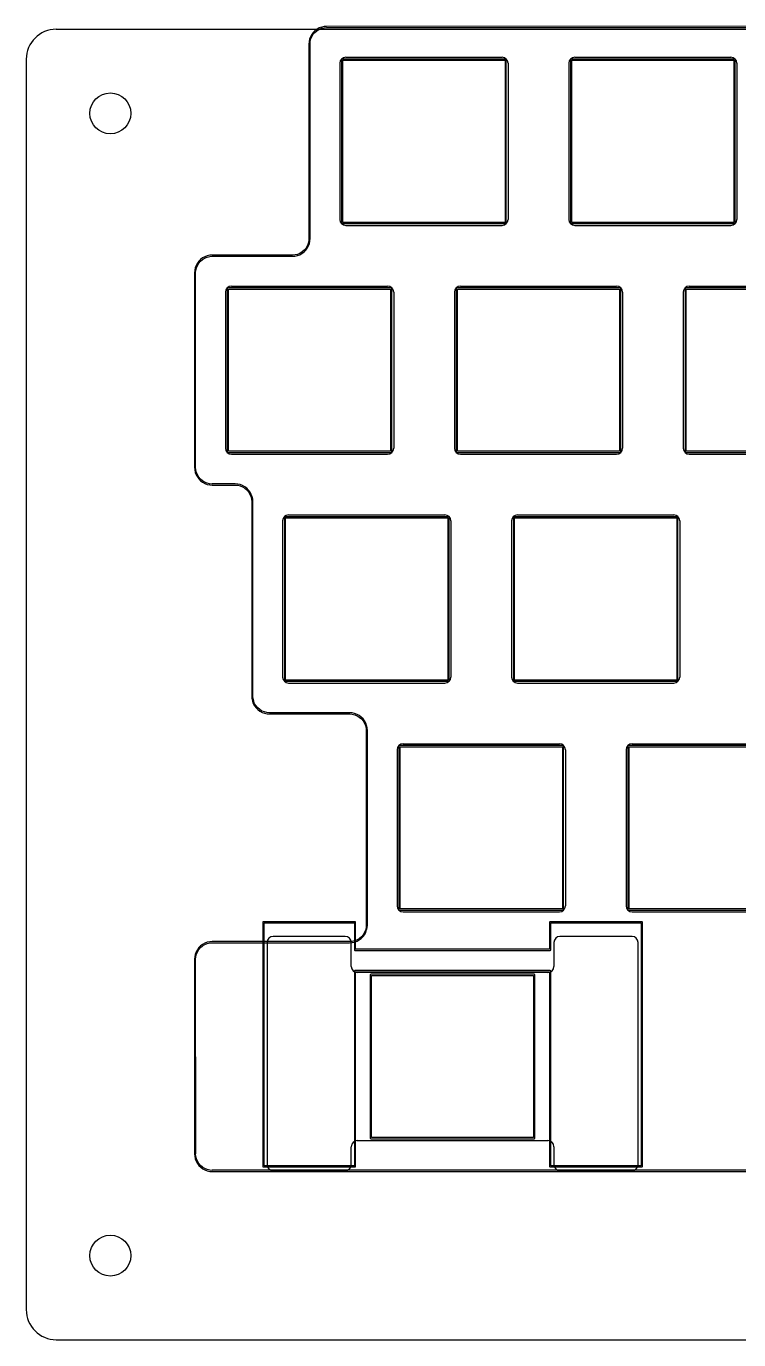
# Model space of a CAD drawing. Header units: millimetres. Extents: x 38 to 487, y 14 to 137.
# Drawn here: x 265 to 324.3, y 13.9 to 123.3 of the extents above; entities that cross this region are included whole.
import ezdxf

# ---------------------------------------------------------------- set-up
doc = ezdxf.new("R2010")
doc.units = ezdxf.units.MM
doc.layers.add('BLACK', color=20, linetype='Continuous')

msp = doc.modelspace()

# ---------------------------------------------------------------- linework, layer by layer
for p, q in [((267.54, 123.04), (345.02, 123.04)), ((265.04, 120.54), (265.04, 16.44)), ((291.64, 120.71), (304.64, 120.71)), ((310.69, 120.71), (323.69, 120.71)), ((291.14, 120.21), (291.14, 107.21)), ((305.14, 120.21), (305.14, 107.21)), ((310.19, 120.21), (310.19, 107.21)), ((324.19, 120.21), (324.19, 107.21)), ((291.64, 106.71), (304.64, 106.71)), ((310.69, 106.71), (323.69, 106.71)), ((281.62, 101.16), (281.62, 88.16)), ((282.12, 101.66), (295.12, 101.66)), ((295.62, 101.16), (295.62, 88.16)), ((300.67, 101.16), (300.67, 88.16)), ((301.17, 101.66), (314.17, 101.66)), ((314.67, 101.16), (314.67, 88.16)), ((319.72, 101.16), (319.72, 88.16)), ((320.22, 101.66), (333.22, 101.66)), ((282.12, 87.66), (295.12, 87.66)), ((301.17, 87.66), (314.17, 87.66)), ((320.22, 87.66), (333.22, 87.66)), ((286.38, 82.11), (286.38, 69.11)), ((286.88, 82.61), (299.88, 82.61)), ((300.38, 82.11), (300.38, 69.11)), ((305.43, 82.11), (305.43, 69.11)), ((305.93, 82.61), (318.93, 82.61)), ((319.43, 82.11), (319.43, 69.11)), ((286.88, 68.61), (299.88, 68.61)), ((305.93, 68.61), (318.93, 68.61)), ((296.41, 63.56), (309.41, 63.56)), ((315.46, 63.56), (328.46, 63.56)), ((295.91, 63.06), (295.91, 50.06)), ((309.91, 63.06), (309.91, 50.06)), ((314.96, 63.06), (314.96, 50.06)), ((296.41, 49.56), (309.41, 49.56)), ((315.46, 49.56), (328.46, 49.56)), ((291.59, 47.51), (285.59, 47.51)), ((315.46, 47.51), (309.46, 47.51)), ((285.09, 47.01), (285.09, 28.51)), ((292.09, 45.01), (292.09, 47.01)), ((308.96, 47.01), (308.96, 45.01)), ((315.96, 28.51), (315.96, 47.01)), ((308.46, 44.51), (292.59, 44.51)), ((292.09, 28.51), (292.09, 30.01)), ((292.59, 30.51), (308.46, 30.51)), ((308.96, 30.01), (308.96, 28.51)), ((285.59, 28.01), (291.59, 28.01)), ((309.46, 28.01), (315.46, 28.01)), ((267.54, 13.94), (484.16, 13.94))]:
    msp.add_line(p, q)
for centre in [(272.04, 116.04), (272.04, 20.94)]:
    msp.add_circle(centre, 1.7)
for centre, radius, start, end in [((267.54, 120.54), 2.5, 90, 180), ((291.64, 120.21), 0.5, 90, 180), ((304.64, 120.21), 0.5, 0, 90), ((310.69, 120.21), 0.5, 90, 180), ((323.69, 120.21), 0.5, 0, 90), ((291.64, 107.21), 0.5, 180, 270), ((304.64, 107.21), 0.5, 270, 0), ((310.69, 107.21), 0.5, 180, 270), ((323.69, 107.21), 0.5, 270, 0), ((282.12, 101.16), 0.5, 90, 180), ((295.12, 101.16), 0.5, 0, 90), ((301.17, 101.16), 0.5, 90, 180), ((314.17, 101.16), 0.5, 0, 90), ((320.22, 101.16), 0.5, 90, 180), ((282.12, 88.16), 0.5, 180, 270), ((295.12, 88.16), 0.5, 270, 0), ((301.17, 88.16), 0.5, 180, 270), ((314.17, 88.16), 0.5, 270, 0), ((320.22, 88.16), 0.5, 180, 270), ((286.88, 82.11), 0.5, 90, 180), ((299.88, 82.11), 0.5, 0, 90), ((305.93, 82.11), 0.5, 90, 180), ((318.93, 82.11), 0.5, 0, 90), ((286.88, 69.11), 0.5, 180, 270), ((299.88, 69.11), 0.5, 270, 0), ((305.93, 69.11), 0.5, 180, 270), ((318.93, 69.11), 0.5, 270, 0), ((296.41, 63.06), 0.5, 90, 180), ((309.41, 63.06), 0.5, 0, 90), ((315.46, 63.06), 0.5, 90, 180), ((296.41, 50.06), 0.5, 180, 270), ((309.41, 50.06), 0.5, 270, 0), ((315.46, 50.06), 0.5, 180, 270), ((285.59, 47.01), 0.5, 90, 180), ((291.59, 47.01), 0.5, 0, 90), ((309.46, 47.01), 0.5, 90, 180), ((315.46, 47.01), 0.5, 0, 90), ((292.59, 45.01), 0.5, 180, 270), ((308.46, 45.01), 0.5, 270, 0), ((292.59, 30.01), 0.5, 90, 180), ((308.46, 30.01), 0.5, 0, 90), ((285.59, 28.51), 0.5, 180, 270), ((291.59, 28.51), 0.5, 270, 0), ((309.46, 28.51), 0.5, 180, 270), ((315.46, 28.51), 0.5, 270, 0), ((267.54, 16.44), 2.5, 180, 270)]:
    msp.add_arc(centre, radius, start, end)
at = {"layer": 'BLACK', "linetype": 'Continuous'}
for p, q in [((288.8, 122.6), (288.7, 122.42)), ((288.8, 122.6), (288.7, 122.42)), ((288.93, 122.77), (288.8, 122.6)), ((288.93, 122.77), (288.8, 122.6)), ((288.81, 122.43), (288.92, 122.62)), ((288.81, 122.43), (288.92, 122.62)), ((288.92, 122.62), (289.06, 122.78)), ((288.92, 122.62), (289.06, 122.78)), ((289.07, 122.92), (288.93, 122.77)), ((289.07, 122.92), (288.93, 122.77)), ((289.06, 122.78), (289.23, 122.92)), ((289.06, 122.78), (289.23, 122.92)), ((289.24, 123.05), (289.07, 122.92)), ((289.24, 123.05), (289.07, 122.92)), ((289.23, 122.92), (289.41, 123.04)), ((289.23, 122.92), (289.41, 123.04)), ((289.43, 123.15), (289.24, 123.05)), ((289.43, 123.15), (289.24, 123.05)), ((289.41, 123.04), (289.62, 123.12)), ((289.41, 123.04), (289.62, 123.12)), ((289.63, 123.22), (289.43, 123.15)), ((289.63, 123.22), (289.43, 123.15)), ((289.62, 123.12), (289.83, 123.17)), ((289.62, 123.12), (289.83, 123.17)), ((289.83, 123.27), (289.63, 123.22)), ((289.83, 123.27), (289.63, 123.22)), ((290.04, 123.28), (289.83, 123.27)), ((290.04, 123.28), (289.83, 123.27)), ((289.83, 123.17), (290.03, 123.19)), ((289.83, 123.17), (290.03, 123.19)), ((290.03, 123.19), (290.04, 123.18)), ((290.03, 123.19), (290.04, 123.18)), ((330.02, 123.29), (290.04, 123.28)), ((330.02, 123.29), (290.04, 123.28)), ((290.04, 123.18), (330.02, 123.19)), ((290.04, 123.18), (330.02, 123.19)), ((290.04, 123.18), (290.04, 123.18)), ((290.04, 123.18), (290.04, 123.18)), ((288.58, 122.01), (288.56, 121.8)), ((288.58, 122.01), (288.56, 121.8)), ((288.56, 121.8), (288.56, 121.8)), ((288.56, 121.8), (288.56, 121.8)), ((288.56, 121.8), (288.56, 121.8)), ((288.56, 121.8), (288.57, 105.62)), ((288.56, 121.8), (288.56, 121.8)), ((288.56, 121.8), (288.56, 121.8)), ((288.56, 121.8), (288.56, 121.8)), ((288.56, 121.8), (288.57, 105.62)), ((288.62, 122.22), (288.58, 122.01)), ((288.62, 122.22), (288.58, 122.01)), ((288.7, 122.42), (288.62, 122.22)), ((288.7, 122.42), (288.62, 122.22)), ((288.66, 121.81), (288.68, 122.02)), ((288.66, 121.81), (288.68, 122.02)), ((288.66, 121.8), (288.66, 121.81)), ((288.66, 121.8), (288.66, 121.81)), ((288.67, 105.62), (288.66, 121.8)), ((288.67, 105.62), (288.66, 121.8)), ((288.68, 122.02), (288.73, 122.23)), ((288.68, 122.02), (288.73, 122.23)), ((288.73, 122.23), (288.81, 122.43)), ((288.73, 122.23), (288.81, 122.43)), ((291.31, 120.55), (291.29, 120.51)), ((291.29, 120.51), (291.29, 106.91)), ((291.34, 120.56), (291.31, 120.55)), ((304.94, 120.56), (291.34, 120.56)), ((291.39, 106.96), (291.39, 120.46)), ((291.39, 120.46), (304.89, 120.46)), ((304.89, 120.46), (304.89, 106.96)), ((304.98, 120.55), (304.94, 120.56)), ((304.99, 120.51), (304.98, 120.55)), ((304.99, 106.91), (304.99, 120.51)), ((310.36, 120.55), (310.34, 120.51)), ((310.34, 120.51), (310.34, 106.91)), ((310.39, 120.56), (310.36, 120.55)), ((323.99, 120.56), (310.39, 120.56)), ((310.44, 106.96), (310.44, 120.46)), ((310.44, 120.46), (323.94, 120.46)), ((323.94, 120.46), (323.94, 106.96)), ((324.03, 120.55), (323.99, 120.56)), ((324.04, 120.51), (324.03, 120.55)), ((324.04, 106.91), (324.04, 120.51)), ((291.29, 106.91), (291.31, 106.88)), ((291.31, 106.88), (291.34, 106.86)), ((291.34, 106.86), (304.94, 106.86)), ((304.89, 106.96), (291.39, 106.96)), ((304.94, 106.86), (304.98, 106.88)), ((304.98, 106.88), (304.99, 106.91)), ((310.34, 106.91), (310.36, 106.88)), ((310.36, 106.88), (310.39, 106.86)), ((310.39, 106.86), (323.99, 106.86)), ((323.94, 106.96), (310.44, 106.96)), ((323.99, 106.86), (324.03, 106.88)), ((324.03, 106.88), (324.04, 106.91)), ((288.42, 104.99), (288.31, 104.8)), ((288.42, 104.99), (288.31, 104.8)), ((288.5, 105.19), (288.42, 104.99)), ((288.5, 105.19), (288.42, 104.99)), ((288.43, 104.82), (288.53, 105)), ((288.43, 104.82), (288.53, 105)), ((288.56, 105.4), (288.5, 105.19)), ((288.56, 105.4), (288.5, 105.19)), ((288.53, 105), (288.61, 105.2)), ((288.53, 105), (288.61, 105.2)), ((288.57, 105.61), (288.56, 105.4)), ((288.57, 105.61), (288.56, 105.4)), ((288.57, 105.62), (288.57, 105.61)), ((288.57, 105.62), (288.57, 105.61)), ((288.61, 105.2), (288.65, 105.41)), ((288.61, 105.2), (288.65, 105.41)), ((288.65, 105.41), (288.67, 105.62)), ((288.65, 105.41), (288.67, 105.62)), ((288.67, 105.62), (288.67, 105.62)), ((288.67, 105.62), (288.67, 105.62)), ((288.67, 105.62), (288.67, 105.62)), ((288.67, 105.62), (288.67, 105.62)), ((288.67, 105.62), (288.67, 105.62)), ((288.67, 105.62), (288.67, 105.62)), ((279.72, 104), (279.55, 103.87)), ((279.72, 104), (279.55, 103.87)), ((279.71, 103.88), (279.89, 103.99)), ((279.71, 103.88), (279.89, 103.99)), ((279.91, 104.1), (279.72, 104)), ((279.91, 104.1), (279.72, 104)), ((279.89, 103.99), (280.1, 104.07)), ((279.89, 103.99), (280.1, 104.07)), ((280.11, 104.18), (279.91, 104.1)), ((280.11, 104.18), (279.91, 104.1)), ((280.1, 104.07), (280.31, 104.12)), ((280.1, 104.07), (280.31, 104.12)), ((280.31, 104.22), (280.11, 104.18)), ((280.31, 104.22), (280.11, 104.18)), ((280.52, 104.24), (280.31, 104.22)), ((280.52, 104.24), (280.31, 104.22)), ((280.31, 104.12), (280.51, 104.14)), ((280.31, 104.12), (280.51, 104.14)), ((280.51, 104.14), (280.52, 104.14)), ((280.51, 104.14), (280.52, 104.14)), ((287.19, 104.24), (280.52, 104.24)), ((280.52, 104.24), (280.52, 104.24)), ((287.19, 104.24), (280.52, 104.24)), ((280.52, 104.24), (280.52, 104.24)), ((280.52, 104.14), (280.52, 104.14)), ((280.52, 104.14), (280.52, 104.14)), ((280.52, 104.14), (287.19, 104.14)), ((280.52, 104.14), (280.52, 104.14)), ((280.52, 104.14), (280.52, 104.14)), ((280.52, 104.14), (287.19, 104.14)), ((287.2, 104.23), (287.19, 104.24)), ((287.19, 104.24), (287.19, 104.24)), ((287.19, 104.24), (287.19, 104.24)), ((287.2, 104.23), (287.19, 104.24)), ((287.19, 104.24), (287.19, 104.24)), ((287.19, 104.24), (287.19, 104.24)), ((287.19, 104.14), (287.4, 104.15)), ((287.19, 104.14), (287.4, 104.15)), ((287.19, 104.14), (287.19, 104.14)), ((287.19, 104.14), (287.19, 104.14)), ((287.41, 104.25), (287.2, 104.23)), ((287.41, 104.25), (287.2, 104.23)), ((287.4, 104.15), (287.61, 104.2)), ((287.4, 104.15), (287.61, 104.2)), ((287.62, 104.3), (287.41, 104.25)), ((287.62, 104.3), (287.41, 104.25)), ((287.61, 104.2), (287.8, 104.27)), ((287.61, 104.2), (287.8, 104.27)), ((287.82, 104.38), (287.62, 104.3)), ((287.82, 104.38), (287.62, 104.3)), ((287.8, 104.27), (287.99, 104.37)), ((287.8, 104.27), (287.99, 104.37)), ((288, 104.5), (287.82, 104.38)), ((288, 104.5), (287.82, 104.38)), ((287.99, 104.37), (288.16, 104.5)), ((287.99, 104.37), (288.16, 104.5)), ((288.17, 104.64), (288, 104.5)), ((288.17, 104.64), (288, 104.5)), ((288.16, 104.5), (288.31, 104.65)), ((288.16, 104.5), (288.31, 104.65)), ((288.31, 104.8), (288.17, 104.64)), ((288.31, 104.8), (288.17, 104.64)), ((288.31, 104.65), (288.43, 104.82)), ((288.31, 104.65), (288.43, 104.82)), ((279.06, 102.97), (279.04, 102.76)), ((279.06, 102.97), (279.04, 102.76)), ((279.1, 103.17), (279.06, 102.97)), ((279.1, 103.17), (279.06, 102.97)), ((279.18, 103.37), (279.1, 103.17)), ((279.18, 103.37), (279.1, 103.17)), ((279.14, 102.77), (279.16, 102.97)), ((279.14, 102.77), (279.16, 102.97)), ((279.16, 102.97), (279.21, 103.18)), ((279.16, 102.97), (279.21, 103.18)), ((279.28, 103.56), (279.18, 103.37)), ((279.28, 103.56), (279.18, 103.37)), ((279.21, 103.18), (279.29, 103.38)), ((279.21, 103.18), (279.29, 103.38)), ((279.41, 103.73), (279.28, 103.56)), ((279.41, 103.73), (279.28, 103.56)), ((279.29, 103.38), (279.4, 103.57)), ((279.29, 103.38), (279.4, 103.57)), ((279.4, 103.57), (279.54, 103.74)), ((279.4, 103.57), (279.54, 103.74)), ((279.55, 103.87), (279.41, 103.73)), ((279.55, 103.87), (279.41, 103.73)), ((279.54, 103.74), (279.71, 103.88)), ((279.54, 103.74), (279.71, 103.88)), ((279.04, 102.76), (279.04, 102.76)), ((279.04, 102.76), (279.04, 86.57)), ((279.04, 102.76), (279.04, 102.76)), ((279.04, 102.76), (279.04, 86.57)), ((279.14, 102.76), (279.14, 102.77)), ((279.14, 102.76), (279.14, 102.77)), ((279.14, 86.57), (279.14, 102.76)), ((279.14, 102.76), (279.14, 102.76)), ((279.14, 102.76), (279.14, 102.76)), ((279.14, 86.57), (279.14, 102.76)), ((279.14, 102.76), (279.14, 102.76)), ((279.14, 102.76), (279.14, 102.76)), ((281.78, 101.5), (281.77, 101.46)), ((281.77, 101.46), (281.77, 87.86)), ((281.82, 101.51), (281.78, 101.5)), ((295.42, 101.51), (281.82, 101.51)), ((281.87, 87.91), (281.87, 101.41)), ((281.87, 101.41), (295.37, 101.41)), ((295.37, 101.41), (295.37, 87.91)), ((295.45, 101.5), (295.42, 101.51)), ((295.47, 101.46), (295.45, 101.5)), ((295.47, 87.86), (295.47, 101.46)), ((300.83, 101.5), (300.82, 101.46)), ((300.82, 101.46), (300.82, 87.86)), ((300.87, 101.51), (300.83, 101.5)), ((314.47, 101.51), (300.87, 101.51)), ((300.92, 87.91), (300.92, 101.41)), ((300.92, 101.41), (314.42, 101.41)), ((314.42, 101.41), (314.42, 87.91)), ((314.5, 101.5), (314.47, 101.51)), ((314.52, 101.46), (314.5, 101.5)), ((314.52, 87.86), (314.52, 101.46)), ((319.88, 101.5), (319.87, 101.46)), ((319.87, 101.46), (319.87, 87.86)), ((319.92, 101.51), (319.88, 101.5)), ((333.52, 101.51), (319.92, 101.51)), ((319.97, 87.91), (319.97, 101.41)), ((319.97, 101.41), (333.47, 101.41)), ((281.77, 87.86), (281.78, 87.83)), ((281.78, 87.83), (281.82, 87.81)), ((281.82, 87.81), (295.42, 87.81)), ((295.37, 87.91), (281.87, 87.91)), ((295.42, 87.81), (295.45, 87.83)), ((295.45, 87.83), (295.47, 87.86)), ((300.82, 87.86), (300.83, 87.83)), ((300.83, 87.83), (300.87, 87.81)), ((300.87, 87.81), (314.47, 87.81)), ((314.42, 87.91), (300.92, 87.91)), ((314.47, 87.81), (314.5, 87.83)), ((314.5, 87.83), (314.52, 87.86)), ((319.87, 87.86), (319.88, 87.83)), ((319.88, 87.83), (319.92, 87.81)), ((319.92, 87.81), (333.52, 87.81)), ((333.47, 87.91), (319.97, 87.91)), ((279.04, 86.57), (279.04, 86.57)), ((279.04, 86.57), (279.04, 86.57)), ((279.04, 86.57), (279.06, 86.35)), ((279.04, 86.57), (279.04, 86.57)), ((279.04, 86.57), (279.04, 86.57)), ((279.04, 86.57), (279.06, 86.35)), ((279.14, 86.56), (279.14, 86.57)), ((279.14, 86.56), (279.14, 86.57)), ((279.16, 86.35), (279.14, 86.56)), ((279.16, 86.35), (279.14, 86.56)), ((279.06, 86.35), (279.1, 86.15)), ((279.06, 86.35), (279.1, 86.15)), ((279.1, 86.15), (279.18, 85.95)), ((279.1, 86.15), (279.18, 85.95)), ((279.21, 86.14), (279.16, 86.35)), ((279.21, 86.14), (279.16, 86.35)), ((279.18, 85.95), (279.28, 85.77)), ((279.18, 85.95), (279.28, 85.77)), ((279.29, 85.94), (279.21, 86.14)), ((279.29, 85.94), (279.21, 86.14)), ((279.28, 85.77), (279.4, 85.6)), ((279.28, 85.77), (279.4, 85.6)), ((279.4, 85.75), (279.29, 85.94)), ((279.4, 85.75), (279.29, 85.94)), ((279.54, 85.59), (279.4, 85.75)), ((279.54, 85.59), (279.4, 85.75)), ((279.4, 85.6), (279.55, 85.45)), ((279.4, 85.6), (279.55, 85.45)), ((279.71, 85.45), (279.54, 85.59)), ((279.71, 85.45), (279.54, 85.59)), ((279.55, 85.45), (279.72, 85.32)), ((279.55, 85.45), (279.72, 85.32)), ((279.89, 85.33), (279.71, 85.45)), ((279.89, 85.33), (279.71, 85.45)), ((279.72, 85.32), (279.91, 85.22)), ((279.72, 85.32), (279.91, 85.22)), ((280.09, 85.25), (279.89, 85.33)), ((280.09, 85.25), (279.89, 85.33)), ((279.91, 85.22), (280.1, 85.15)), ((279.91, 85.22), (280.1, 85.15)), ((280.3, 85.2), (280.09, 85.25)), ((280.3, 85.2), (280.09, 85.25)), ((280.1, 85.15), (280.31, 85.1)), ((280.1, 85.15), (280.31, 85.1)), ((280.51, 85.18), (280.3, 85.2)), ((280.51, 85.18), (280.3, 85.2)), ((280.31, 85.1), (280.52, 85.09)), ((280.31, 85.1), (280.52, 85.09)), ((280.52, 85.19), (280.51, 85.18)), ((280.52, 85.19), (280.51, 85.18)), ((282.43, 85.19), (280.52, 85.19)), ((280.52, 85.19), (280.52, 85.19)), ((280.52, 85.19), (280.52, 85.19)), ((282.43, 85.19), (280.52, 85.19)), ((280.52, 85.19), (280.52, 85.19)), ((280.52, 85.19), (280.52, 85.19)), ((280.52, 85.09), (280.52, 85.09)), ((280.52, 85.09), (282.43, 85.09)), ((280.52, 85.09), (280.52, 85.09)), ((280.52, 85.09), (282.43, 85.09)), ((282.64, 85.17), (282.43, 85.19)), ((282.43, 85.19), (282.43, 85.19)), ((282.64, 85.17), (282.43, 85.19)), ((282.43, 85.19), (282.43, 85.19)), ((282.43, 85.09), (282.44, 85.09)), ((282.43, 85.09), (282.44, 85.09)), ((282.44, 85.09), (282.64, 85.07)), ((282.44, 85.09), (282.64, 85.07)), ((282.84, 85.13), (282.64, 85.17)), ((282.84, 85.13), (282.64, 85.17)), ((282.64, 85.07), (282.85, 85.02)), ((282.64, 85.07), (282.85, 85.02)), ((283.04, 85.05), (282.84, 85.13)), ((283.04, 85.05), (282.84, 85.13)), ((282.85, 85.02), (283.05, 84.94)), ((282.85, 85.02), (283.05, 84.94)), ((283.23, 84.95), (283.04, 85.05)), ((283.23, 84.95), (283.04, 85.05)), ((283.05, 84.94), (283.24, 84.83)), ((283.05, 84.94), (283.24, 84.83)), ((283.39, 84.83), (283.23, 84.95)), ((283.39, 84.83), (283.23, 84.95)), ((283.24, 84.83), (283.4, 84.69)), ((283.24, 84.83), (283.4, 84.69)), ((283.54, 84.68), (283.39, 84.83)), ((283.54, 84.68), (283.39, 84.83)), ((283.4, 84.69), (283.55, 84.52)), ((283.4, 84.69), (283.55, 84.52)), ((283.67, 84.51), (283.54, 84.68)), ((283.67, 84.51), (283.54, 84.68)), ((283.55, 84.52), (283.66, 84.34)), ((283.55, 84.52), (283.66, 84.34)), ((283.66, 84.34), (283.74, 84.14)), ((283.66, 84.34), (283.74, 84.14)), ((283.77, 84.32), (283.67, 84.51)), ((283.77, 84.32), (283.67, 84.51)), ((283.85, 84.12), (283.77, 84.32)), ((283.85, 84.12), (283.77, 84.32)), ((283.74, 84.14), (283.79, 83.92)), ((283.74, 84.14), (283.79, 83.92)), ((283.79, 83.92), (283.81, 83.72)), ((283.79, 83.92), (283.81, 83.72)), ((283.81, 83.72), (283.81, 83.71)), ((283.81, 83.72), (283.81, 83.71)), ((283.81, 83.71), (283.81, 83.71)), ((283.81, 83.71), (283.81, 83.71)), ((283.81, 83.71), (283.81, 67.52)), ((283.81, 83.71), (283.81, 83.71)), ((283.81, 83.71), (283.81, 83.71)), ((283.81, 83.71), (283.81, 67.52)), ((283.89, 83.92), (283.85, 84.12)), ((283.89, 83.92), (283.85, 84.12)), ((283.91, 83.71), (283.89, 83.92)), ((283.91, 83.71), (283.89, 83.92)), ((283.91, 67.52), (283.91, 83.71)), ((283.91, 83.71), (283.91, 83.71)), ((283.91, 67.52), (283.91, 83.71)), ((283.91, 83.71), (283.91, 83.71)), ((286.55, 82.45), (286.53, 82.41)), ((286.53, 82.41), (286.53, 68.81)), ((286.58, 82.46), (286.55, 82.45)), ((300.18, 82.46), (286.58, 82.46)), ((286.63, 68.86), (286.63, 82.36)), ((286.63, 82.36), (300.13, 82.36)), ((300.13, 82.36), (300.13, 68.86)), ((300.22, 82.45), (300.18, 82.46)), ((300.23, 82.41), (300.22, 82.45)), ((300.23, 68.81), (300.23, 82.41)), ((305.6, 82.45), (305.58, 82.41)), ((305.58, 82.41), (305.58, 68.81)), ((305.63, 82.46), (305.6, 82.45)), ((319.23, 82.46), (305.63, 82.46)), ((305.68, 68.86), (305.68, 82.36)), ((305.68, 82.36), (319.18, 82.36)), ((319.18, 82.36), (319.18, 68.86)), ((319.27, 82.45), (319.23, 82.46)), ((319.28, 82.41), (319.27, 82.45)), ((319.28, 68.81), (319.28, 82.41)), ((286.53, 68.81), (286.55, 68.78)), ((286.55, 68.78), (286.58, 68.76)), ((286.58, 68.76), (300.18, 68.76)), ((300.13, 68.86), (286.63, 68.86)), ((300.18, 68.76), (300.22, 68.78)), ((300.22, 68.78), (300.23, 68.81)), ((305.58, 68.81), (305.6, 68.78)), ((305.6, 68.78), (305.63, 68.76)), ((305.63, 68.76), (319.23, 68.76)), ((319.18, 68.86), (305.68, 68.86)), ((319.23, 68.76), (319.27, 68.78)), ((319.27, 68.78), (319.28, 68.81)), ((283.81, 67.52), (283.82, 67.31)), ((283.81, 67.52), (283.82, 67.31)), ((283.82, 67.31), (283.87, 67.1)), ((283.82, 67.31), (283.87, 67.1)), ((283.87, 67.1), (283.94, 66.9)), ((283.87, 67.1), (283.94, 66.9)), ((283.9, 67.51), (283.91, 67.52)), ((283.9, 67.51), (283.91, 67.52)), ((283.92, 67.3), (283.9, 67.51)), ((283.92, 67.3), (283.9, 67.51)), ((283.91, 67.52), (283.91, 67.52)), ((283.91, 67.52), (283.91, 67.52)), ((283.97, 67.09), (283.92, 67.3)), ((283.97, 67.09), (283.92, 67.3)), ((283.94, 66.9), (284.04, 66.72)), ((283.94, 66.9), (284.04, 66.72)), ((284.05, 66.89), (283.97, 67.09)), ((284.05, 66.89), (283.97, 67.09)), ((284.04, 66.72), (284.17, 66.55)), ((284.04, 66.72), (284.17, 66.55)), ((284.17, 66.7), (284.05, 66.89)), ((284.17, 66.7), (284.05, 66.89)), ((284.31, 66.54), (284.17, 66.7)), ((284.31, 66.54), (284.17, 66.7)), ((284.17, 66.55), (284.32, 66.4)), ((284.17, 66.55), (284.32, 66.4)), ((284.47, 66.4), (284.31, 66.54)), ((284.47, 66.4), (284.31, 66.54)), ((284.32, 66.4), (284.49, 66.27)), ((284.32, 66.4), (284.49, 66.27)), ((284.66, 66.28), (284.47, 66.4)), ((284.66, 66.28), (284.47, 66.4)), ((284.49, 66.27), (284.67, 66.17)), ((284.49, 66.27), (284.67, 66.17)), ((284.86, 66.2), (284.66, 66.28)), ((284.86, 66.2), (284.66, 66.28)), ((284.67, 66.17), (284.87, 66.1)), ((284.67, 66.17), (284.87, 66.1)), ((285.07, 66.15), (284.86, 66.2)), ((285.07, 66.15), (284.86, 66.2)), ((284.87, 66.1), (285.08, 66.05)), ((284.87, 66.1), (285.08, 66.05)), ((285.28, 66.13), (285.07, 66.15)), ((285.28, 66.13), (285.07, 66.15)), ((285.08, 66.05), (285.29, 66.04)), ((285.08, 66.05), (285.29, 66.04)), ((285.29, 66.14), (285.28, 66.13)), ((285.29, 66.14), (285.28, 66.13)), ((291.95, 66.14), (285.29, 66.14)), ((285.29, 66.14), (285.29, 66.14)), ((285.29, 66.14), (285.29, 66.14)), ((291.95, 66.14), (285.29, 66.14)), ((285.29, 66.14), (285.29, 66.14)), ((285.29, 66.14), (285.29, 66.14)), ((285.29, 66.04), (285.29, 66.04)), ((285.29, 66.04), (291.95, 66.04)), ((285.29, 66.04), (285.29, 66.04)), ((285.29, 66.04), (291.95, 66.04)), ((292.16, 66.12), (291.95, 66.14)), ((291.95, 66.14), (291.95, 66.14)), ((292.16, 66.12), (291.95, 66.14)), ((291.95, 66.14), (291.95, 66.14)), ((291.95, 66.04), (291.95, 66.04)), ((291.95, 66.04), (291.95, 66.04)), ((291.95, 66.04), (291.96, 66.04)), ((291.95, 66.04), (291.95, 66.04)), ((291.95, 66.04), (291.95, 66.04)), ((291.95, 66.04), (291.96, 66.04)), ((291.96, 66.04), (292.17, 66.02)), ((291.96, 66.04), (292.17, 66.02)), ((292.37, 66.08), (292.16, 66.12)), ((292.37, 66.08), (292.16, 66.12)), ((292.17, 66.02), (292.38, 65.97)), ((292.17, 66.02), (292.38, 65.97)), ((292.57, 66), (292.37, 66.08)), ((292.57, 66), (292.37, 66.08)), ((292.38, 65.97), (292.58, 65.89)), ((292.38, 65.97), (292.58, 65.89)), ((292.75, 65.9), (292.57, 66)), ((292.75, 65.9), (292.57, 66)), ((292.58, 65.89), (292.76, 65.78)), ((292.58, 65.89), (292.76, 65.78)), ((292.92, 65.77), (292.75, 65.9)), ((292.92, 65.77), (292.75, 65.9)), ((292.76, 65.78), (292.93, 65.63)), ((292.76, 65.78), (292.93, 65.63)), ((293.07, 65.62), (292.92, 65.77)), ((293.07, 65.62), (292.92, 65.77)), ((292.93, 65.63), (293.07, 65.47)), ((292.93, 65.63), (293.07, 65.47)), ((293.2, 65.46), (293.07, 65.62)), ((293.2, 65.46), (293.07, 65.62)), ((293.07, 65.47), (293.18, 65.28)), ((293.07, 65.47), (293.18, 65.28)), ((293.18, 65.28), (293.27, 65.08)), ((293.18, 65.28), (293.27, 65.08)), ((293.3, 65.27), (293.2, 65.46)), ((293.3, 65.27), (293.2, 65.46)), ((293.27, 65.08), (293.32, 64.87)), ((293.27, 65.08), (293.32, 64.87)), ((293.37, 65.07), (293.3, 65.27)), ((293.37, 65.07), (293.3, 65.27)), ((293.32, 64.87), (293.33, 64.67)), ((293.32, 64.87), (293.33, 64.67)), ((293.33, 64.67), (293.33, 64.66)), ((293.33, 64.67), (293.33, 64.66)), ((293.33, 64.66), (293.33, 64.66)), ((293.33, 64.66), (293.33, 64.66)), ((293.33, 64.66), (293.33, 48.46)), ((293.33, 64.66), (293.33, 64.66)), ((293.33, 64.66), (293.33, 64.66)), ((293.33, 64.66), (293.33, 48.46)), ((293.42, 64.87), (293.37, 65.07)), ((293.42, 64.87), (293.37, 65.07)), ((293.43, 64.66), (293.42, 64.87)), ((293.43, 64.66), (293.42, 64.87)), ((293.43, 48.46), (293.43, 64.66)), ((293.43, 64.66), (293.43, 64.66)), ((293.43, 48.46), (293.43, 64.66)), ((293.43, 64.66), (293.43, 64.66)), ((296.07, 63.4), (296.06, 63.36)), ((296.06, 63.36), (296.06, 49.76)), ((296.11, 63.41), (296.07, 63.4)), ((309.71, 63.41), (296.11, 63.41)), ((296.16, 49.81), (296.16, 63.31)), ((296.16, 63.31), (309.66, 63.31)), ((309.66, 63.31), (309.66, 49.81)), ((309.74, 63.4), (309.71, 63.41)), ((309.76, 63.36), (309.74, 63.4)), ((309.76, 49.76), (309.76, 63.36)), ((315.12, 63.4), (315.11, 63.36)), ((315.11, 63.36), (315.11, 49.76)), ((315.16, 63.41), (315.12, 63.4)), ((328.76, 63.41), (315.16, 63.41)), ((315.21, 49.81), (315.21, 63.31)), ((315.21, 63.31), (328.71, 63.31)), ((296.06, 49.76), (296.07, 49.73)), ((296.07, 49.73), (296.11, 49.71)), ((296.11, 49.71), (309.71, 49.71)), ((309.66, 49.81), (296.16, 49.81)), ((309.71, 49.71), (309.74, 49.73)), ((309.74, 49.73), (309.76, 49.76)), ((315.11, 49.76), (315.12, 49.73)), ((315.12, 49.73), (315.16, 49.71)), ((315.16, 49.71), (328.76, 49.71)), ((328.71, 49.81), (315.21, 49.81)), ((284.74, 48.72), (284.73, 48.69)), ((284.73, 48.69), (284.73, 28.37)), ((284.78, 48.74), (284.74, 48.72)), ((292.4, 48.74), (284.78, 48.74)), ((284.83, 28.42), (284.83, 48.64)), ((284.83, 48.64), (292.35, 48.64)), ((292.35, 48.64), (292.35, 46.4)), ((292.43, 48.72), (292.4, 48.74)), ((292.45, 48.69), (292.43, 48.72)), ((292.45, 46.45), (292.45, 48.69)), ((293.32, 48.25), (293.27, 48.04)), ((293.32, 48.25), (293.27, 48.04)), ((293.34, 48.45), (293.32, 48.25)), ((293.34, 48.45), (293.32, 48.25)), ((293.33, 48.46), (293.34, 48.45)), ((293.33, 48.46), (293.34, 48.45)), ((293.37, 48.05), (293.42, 48.25)), ((293.37, 48.05), (293.42, 48.25)), ((293.42, 48.25), (293.43, 48.46)), ((293.42, 48.25), (293.43, 48.46)), ((293.43, 48.46), (293.43, 48.46)), ((293.43, 48.46), (293.43, 48.46)), ((293.43, 48.46), (293.43, 48.46)), ((293.43, 48.46), (293.43, 48.46)), ((293.43, 48.46), (293.43, 48.46)), ((293.43, 48.46), (293.43, 48.46)), ((308.62, 48.72), (308.6, 48.69)), ((308.6, 48.69), (308.6, 46.45)), ((308.65, 48.74), (308.62, 48.72)), ((316.27, 48.74), (308.65, 48.74)), ((308.7, 46.4), (308.7, 48.64)), ((308.7, 48.64), (316.22, 48.64)), ((316.22, 48.64), (316.22, 28.42)), ((316.31, 48.72), (316.27, 48.74)), ((316.32, 48.69), (316.31, 48.72)), ((316.32, 28.37), (316.32, 48.69)), ((280.11, 47.03), (279.91, 46.95)), ((280.11, 47.03), (279.91, 46.95)), ((280.31, 47.07), (280.11, 47.03)), ((280.31, 47.07), (280.11, 47.03)), ((280.52, 47.09), (280.31, 47.07)), ((280.52, 47.09), (280.31, 47.07)), ((291.95, 47.08), (280.52, 47.09)), ((280.52, 47.09), (280.52, 47.09)), ((280.52, 47.09), (280.52, 47.09)), ((291.95, 47.08), (280.52, 47.09)), ((280.52, 47.09), (280.52, 47.09)), ((280.52, 47.09), (280.52, 47.09)), ((291.96, 47.08), (291.95, 47.08)), ((291.96, 47.08), (291.95, 47.08)), ((292.17, 47.1), (291.96, 47.08)), ((292.17, 47.1), (291.96, 47.08)), ((292.16, 47), (292.37, 47.04)), ((292.16, 47), (292.37, 47.04)), ((292.38, 47.15), (292.17, 47.1)), ((292.38, 47.15), (292.17, 47.1)), ((292.37, 47.04), (292.57, 47.12)), ((292.37, 47.04), (292.57, 47.12)), ((292.58, 47.23), (292.38, 47.15)), ((292.58, 47.23), (292.38, 47.15)), ((292.57, 47.12), (292.75, 47.22)), ((292.57, 47.12), (292.75, 47.22)), ((292.77, 47.34), (292.58, 47.23)), ((292.77, 47.34), (292.58, 47.23)), ((292.75, 47.22), (292.92, 47.35)), ((292.75, 47.22), (292.92, 47.35)), ((292.93, 47.49), (292.77, 47.34)), ((292.93, 47.49), (292.77, 47.34)), ((292.92, 47.35), (293.07, 47.5)), ((292.92, 47.35), (293.07, 47.5)), ((293.07, 47.65), (292.93, 47.49)), ((293.07, 47.65), (292.93, 47.49)), ((293.19, 47.84), (293.07, 47.65)), ((293.19, 47.84), (293.07, 47.65)), ((293.07, 47.5), (293.2, 47.66)), ((293.07, 47.5), (293.2, 47.66)), ((293.27, 48.04), (293.19, 47.84)), ((293.27, 48.04), (293.19, 47.84)), ((293.2, 47.66), (293.3, 47.85)), ((293.2, 47.66), (293.3, 47.85)), ((293.3, 47.85), (293.37, 48.05)), ((293.3, 47.85), (293.37, 48.05)), ((279.1, 46.02), (279.06, 45.82)), ((279.1, 46.02), (279.06, 45.82)), ((279.18, 46.22), (279.1, 46.02)), ((279.18, 46.22), (279.1, 46.02)), ((279.16, 45.82), (279.21, 46.04)), ((279.16, 45.82), (279.21, 46.04)), ((279.28, 46.41), (279.18, 46.22)), ((279.28, 46.41), (279.18, 46.22)), ((279.21, 46.04), (279.29, 46.24)), ((279.21, 46.04), (279.29, 46.24)), ((279.41, 46.58), (279.28, 46.41)), ((279.41, 46.58), (279.28, 46.41)), ((279.29, 46.24), (279.4, 46.42)), ((279.29, 46.24), (279.4, 46.42)), ((279.4, 46.42), (279.55, 46.59)), ((279.4, 46.42), (279.55, 46.59)), ((279.55, 46.73), (279.41, 46.58)), ((279.55, 46.73), (279.41, 46.58)), ((279.72, 46.85), (279.55, 46.73)), ((279.72, 46.85), (279.55, 46.73)), ((279.55, 46.59), (279.71, 46.73)), ((279.55, 46.59), (279.71, 46.73)), ((279.71, 46.73), (279.9, 46.84)), ((279.71, 46.73), (279.9, 46.84)), ((279.91, 46.95), (279.72, 46.85)), ((279.91, 46.95), (279.72, 46.85)), ((279.9, 46.84), (280.1, 46.92)), ((279.9, 46.84), (280.1, 46.92)), ((280.1, 46.92), (280.31, 46.97)), ((280.1, 46.92), (280.31, 46.97)), ((280.31, 46.97), (280.51, 46.99)), ((280.31, 46.97), (280.51, 46.99)), ((280.51, 46.99), (280.52, 46.99)), ((280.51, 46.99), (280.52, 46.99)), ((280.52, 46.99), (291.95, 46.98)), ((280.52, 46.99), (291.95, 46.98)), ((291.95, 46.98), (292.16, 47)), ((291.95, 46.98), (292.16, 47)), ((291.95, 46.98), (291.95, 46.98)), ((291.95, 46.98), (291.95, 46.98)), ((291.95, 46.98), (291.95, 46.98)), ((291.95, 46.98), (291.95, 46.98)), ((292.35, 46.4), (292.36, 46.37)), ((292.36, 46.37), (292.4, 46.35)), ((292.4, 46.35), (308.65, 46.35)), ((308.6, 46.45), (292.45, 46.45)), ((308.65, 46.35), (308.69, 46.37)), ((308.69, 46.37), (308.7, 46.4)), ((279.06, 45.82), (279.04, 45.61)), ((279.06, 45.82), (279.04, 45.61)), ((279.04, 45.61), (279.04, 45.61)), ((279.04, 45.61), (279.04, 45.61)), ((279.04, 45.61), (279.05, 29.42)), ((279.04, 45.61), (279.04, 45.61)), ((279.04, 45.61), (279.04, 45.61)), ((279.04, 45.61), (279.05, 29.42)), ((279.14, 45.62), (279.16, 45.82)), ((279.14, 45.62), (279.16, 45.82)), ((279.14, 45.61), (279.14, 45.62)), ((279.14, 45.61), (279.14, 45.62)), ((279.15, 29.42), (279.14, 45.61)), ((279.15, 29.42), (279.14, 45.61)), ((292.36, 44.66), (292.35, 44.62)), ((292.35, 44.62), (292.35, 28.42)), ((292.4, 44.67), (292.36, 44.66)), ((308.65, 44.67), (292.4, 44.67)), ((292.45, 28.37), (292.45, 44.57)), ((292.45, 44.57), (308.6, 44.57)), ((293.69, 44.35), (293.67, 44.31)), ((293.67, 44.31), (293.67, 30.71)), ((293.72, 44.36), (293.69, 44.35)), ((307.32, 44.36), (293.72, 44.36)), ((293.77, 30.76), (293.77, 44.26)), ((293.77, 44.26), (307.27, 44.26)), ((307.27, 44.26), (307.27, 30.76)), ((307.36, 44.35), (307.32, 44.36)), ((307.37, 44.31), (307.36, 44.35)), ((307.37, 30.71), (307.37, 44.31)), ((308.6, 44.57), (308.6, 28.37)), ((308.69, 44.66), (308.65, 44.67)), ((308.7, 44.62), (308.69, 44.66)), ((308.7, 28.42), (308.7, 44.62)), ((293.67, 30.71), (293.69, 30.68)), ((293.69, 30.68), (293.72, 30.66)), ((293.72, 30.66), (307.32, 30.66)), ((307.27, 30.76), (293.77, 30.76)), ((307.32, 30.66), (307.36, 30.68)), ((307.36, 30.68), (307.37, 30.71)), ((279.05, 29.42), (279.06, 29.21)), ((279.05, 29.42), (279.06, 29.21)), ((279.06, 29.21), (279.11, 29)), ((279.06, 29.21), (279.11, 29)), ((279.11, 29), (279.18, 28.8)), ((279.11, 29), (279.18, 28.8)), ((279.14, 29.41), (279.15, 29.42)), ((279.14, 29.41), (279.15, 29.42)), ((279.16, 29.2), (279.14, 29.41)), ((279.14, 29.41), (279.14, 29.41)), ((279.16, 29.2), (279.14, 29.41)), ((279.14, 29.41), (279.14, 29.41)), ((279.21, 28.99), (279.16, 29.2)), ((279.21, 28.99), (279.16, 29.2)), ((279.18, 28.8), (279.28, 28.62)), ((279.18, 28.8), (279.28, 28.62)), ((279.29, 28.79), (279.21, 28.99)), ((279.29, 28.79), (279.21, 28.99)), ((279.28, 28.62), (279.41, 28.45)), ((279.28, 28.62), (279.41, 28.45)), ((279.41, 28.6), (279.29, 28.79)), ((279.41, 28.6), (279.29, 28.79)), ((279.55, 28.44), (279.41, 28.6)), ((279.55, 28.44), (279.41, 28.6)), ((279.41, 28.45), (279.56, 28.3)), ((279.41, 28.45), (279.56, 28.3)), ((279.71, 28.3), (279.55, 28.44)), ((279.71, 28.3), (279.55, 28.44)), ((279.56, 28.3), (279.73, 28.17)), ((279.56, 28.3), (279.73, 28.17)), ((279.9, 28.19), (279.71, 28.3)), ((279.9, 28.19), (279.71, 28.3)), ((279.73, 28.17), (279.91, 28.07)), ((279.73, 28.17), (279.91, 28.07)), ((280.1, 28.1), (279.9, 28.19)), ((280.1, 28.1), (279.9, 28.19)), ((279.91, 28.07), (280.11, 28)), ((279.91, 28.07), (280.11, 28)), ((280.31, 28.05), (280.1, 28.1)), ((280.31, 28.05), (280.1, 28.1)), ((280.11, 28), (280.31, 27.95)), ((280.11, 28), (280.31, 27.95)), ((280.52, 28.03), (280.31, 28.05)), ((280.52, 28.03), (280.31, 28.05)), ((280.31, 27.95), (280.52, 27.94)), ((280.31, 27.95), (280.52, 27.94)), ((471.18, 28.04), (280.52, 28.04)), ((280.52, 28.04), (280.52, 28.04)), ((280.52, 28.04), (280.52, 28.03)), ((471.18, 28.04), (280.52, 28.04)), ((280.52, 28.04), (280.52, 28.04)), ((280.52, 28.04), (280.52, 28.03)), ((280.52, 27.94), (280.52, 27.94)), ((280.52, 27.94), (280.52, 27.94)), ((280.52, 27.94), (280.52, 27.94)), ((280.52, 27.94), (471.18, 27.94)), ((280.52, 27.94), (280.52, 27.94)), ((280.52, 27.94), (280.52, 27.94)), ((280.52, 27.94), (280.52, 27.94)), ((280.52, 27.94), (471.18, 27.94)), ((284.73, 28.37), (284.74, 28.33)), ((284.74, 28.33), (284.78, 28.32)), ((284.78, 28.32), (292.4, 28.32)), ((292.35, 28.42), (284.83, 28.42)), ((292.4, 28.32), (292.43, 28.33)), ((292.43, 28.33), (292.45, 28.37)), ((308.6, 28.37), (308.6, 28.37)), ((308.6, 28.37), (308.6, 28.37)), ((308.6, 28.37), (308.62, 28.33)), ((308.62, 28.33), (308.65, 28.32)), ((308.65, 28.32), (316.27, 28.32)), ((316.22, 28.42), (308.7, 28.42)), ((316.27, 28.32), (316.31, 28.33)), ((316.31, 28.33), (316.32, 28.37))]:
    msp.add_line(p, q, dxfattribs=at)

doc.saveas('drawing.dxf')
